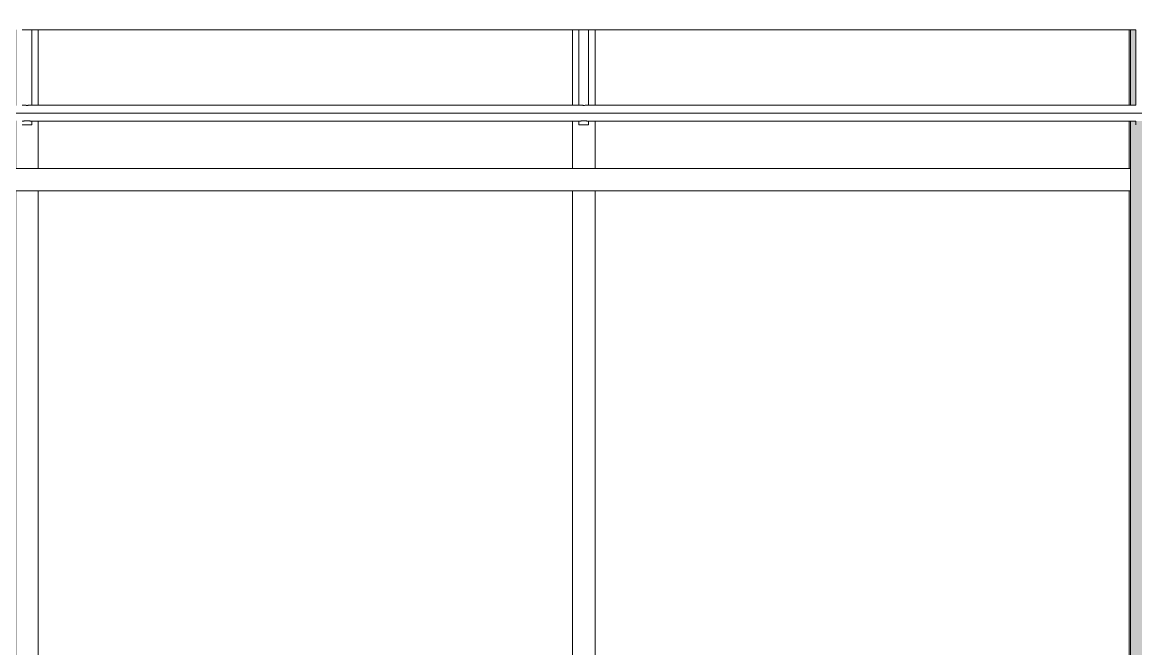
# Model space of a CAD drawing. Header units: metres. Extents: x -199 to 506, y -5 to 23.
# Drawn here: x -192.155 to -189.191, y 0.965 to 2.633 of the extents above; entities that cross this region are included whole.
import ezdxf

# ---------------------------------------------------------------- set-up
doc = ezdxf.new("R2010")
doc.units = ezdxf.units.M
for name, color, linetype, lineweight in [('06MUR', 8, 'Continuous', 9), ('26VENT', 144, 'Continuous', 5), ('54ESTRUCTURA', 1, 'Continuous', 9), ('54ESTRUCTURA-1', 152, 'Continuous', 9)]:
    doc.layers.add(name, color=color, linetype=linetype, lineweight=lineweight)

# ---------------------------------------------------------------- blocks, each defined once
blk = doc.blocks.new('Solar Shade-Aluminium-01 - Solar Shade-Aluminium-01-7044055-600rNorthElevEjeA Paint')
at = {"layer": '06MUR'}
for p, q in [((-192.1297, 2.6121), (-190.6729, 2.6121)), ((-192.1297, 2.4121), (-192.1297, 2.6121)), ((-190.6729, 2.6121), (-190.6729, 2.4121)), ((-190.6475, 2.6121), (-189.1906, 2.6121)), ((-190.6475, 2.4121), (-190.6475, 2.6121)), ((-189.1906, 2.6121), (-189.1906, 2.4121)), ((-190.6729, 2.4121), (-192.1297, 2.4121)), ((-189.1906, 2.4121), (-190.6475, 2.4121)), ((-195.0751, 2.3908), (-183.219, 2.3908)), ((-192.1551, 2.36), (-192.1297, 2.36)), ((-192.1297, 2.36), (-192.1551, 2.36)), ((-192.1297, 2.3695), (-190.6729, 2.3695)), ((-192.1297, 2.36), (-192.1297, 2.3695)), ((-190.6729, 2.3695), (-190.6729, 2.36)), ((-190.6729, 2.36), (-190.6475, 2.36)), ((-190.6475, 2.36), (-190.6729, 2.36)), ((-190.6475, 2.3695), (-189.1906, 2.3695)), ((-190.6475, 2.36), (-190.6475, 2.3695)), ((-189.1906, 2.3695), (-189.1906, 2.36))]:
    blk.add_line(p, q, dxfattribs=at)
for points, knots in [([(-192.1551, 2.6121), (-192.1551, 2.6121), (-192.155, 2.6121), (-192.1544, 2.6122), (-192.1535, 2.6122), (-192.1522, 2.6123), (-192.1506, 2.6124), (-192.1488, 2.6125), (-192.1468, 2.6126), (-192.1445, 2.6127), (-192.1423, 2.6127), (-192.1405, 2.6127), (-192.1387, 2.6126), (-192.1365, 2.6126), (-192.1342, 2.6124), (-192.1323, 2.6123), (-192.1303, 2.6122), (-192.1297, 2.6121), (-192.1297, 2.6121)], [0, 0, 0, 0, 0.055556, 0.111111, 0.166667, 0.222222, 0.277778, 0.333333, 0.388889, 0.444444, 0.513889, 0.548611, 0.583333, 0.652778, 0.722222, 0.791667, 0.861111, 1, 1, 1, 1]), ([(-190.6729, 2.6121), (-190.6729, 2.6121), (-190.6727, 2.6121), (-190.6722, 2.6122), (-190.6712, 2.6122), (-190.67, 2.6123), (-190.6684, 2.6124), (-190.6666, 2.6125), (-190.6645, 2.6126), (-190.6622, 2.6127), (-190.6601, 2.6127), (-190.6582, 2.6127), (-190.6565, 2.6126), (-190.6543, 2.6126), (-190.652, 2.6124), (-190.65, 2.6123), (-190.6481, 2.6122), (-190.6475, 2.6121), (-190.6475, 2.6121)], [0, 0, 0, 0, 0.055556, 0.111111, 0.166667, 0.222222, 0.277778, 0.333333, 0.388889, 0.444444, 0.513889, 0.548611, 0.583333, 0.652778, 0.722222, 0.791667, 0.861111, 1, 1, 1, 1]), ([(-192.1297, 2.4121), (-192.1297, 2.4121), (-192.1301, 2.4121), (-192.1314, 2.412), (-192.1326, 2.4119), (-192.1342, 2.4118), (-192.136, 2.4117), (-192.1381, 2.4116), (-192.1404, 2.4115), (-192.1425, 2.4115), (-192.1444, 2.4115), (-192.1462, 2.4116), (-192.1484, 2.4116), (-192.1506, 2.4118), (-192.1526, 2.4119), (-192.1545, 2.412), (-192.1551, 2.4121), (-192.1551, 2.4121)], [0, 0, 0, 0, 0.111111, 0.166667, 0.222222, 0.277778, 0.333333, 0.388889, 0.444444, 0.513889, 0.548611, 0.583333, 0.652778, 0.722222, 0.791667, 0.861111, 1, 1, 1, 1]), ([(-190.6475, 2.4121), (-190.6475, 2.4121), (-190.6479, 2.4121), (-190.6491, 2.412), (-190.6504, 2.4119), (-190.652, 2.4118), (-190.6538, 2.4117), (-190.6558, 2.4116), (-190.6581, 2.4115), (-190.6603, 2.4115), (-190.6621, 2.4115), (-190.6639, 2.4116), (-190.6661, 2.4116), (-190.6684, 2.4118), (-190.6703, 2.4119), (-190.6723, 2.412), (-190.6729, 2.4121), (-190.6729, 2.4121)], [0, 0, 0, 0, 0.111111, 0.166667, 0.222222, 0.277778, 0.333333, 0.388889, 0.444444, 0.513889, 0.548611, 0.583333, 0.652778, 0.722222, 0.791667, 0.861111, 1, 1, 1, 1]), ([(-192.1551, 2.3695), (-192.1551, 2.3695), (-192.155, 2.3695), (-192.1544, 2.3695), (-192.1535, 2.3696), (-192.1522, 2.3697), (-192.1506, 2.3698), (-192.1488, 2.3699), (-192.1468, 2.37), (-192.1445, 2.37), (-192.1423, 2.37), (-192.1405, 2.37), (-192.1387, 2.37), (-192.1365, 2.3699), (-192.1342, 2.3698), (-192.1323, 2.3697), (-192.1303, 2.3695), (-192.1297, 2.3695), (-192.1297, 2.3695)], [0, 0, 0, 0, 0.055556, 0.111111, 0.166667, 0.222222, 0.277778, 0.333333, 0.388889, 0.444444, 0.513889, 0.548611, 0.583333, 0.652778, 0.722222, 0.791667, 0.861111, 1, 1, 1, 1]), ([(-192.1402, 2.37), (-192.1411, 2.37), (-192.1425, 2.37), (-192.144, 2.37), (-192.1445, 2.37), (-192.1446, 2.37)], [0.4444444, 0.4444444, 0.4444444, 0.4444444, 0.5138889, 0.5486111, 0.5555556, 0.5555556, 0.5555556, 0.5555556]), ([(-190.6729, 2.3695), (-190.6729, 2.3695), (-190.6727, 2.3695), (-190.6722, 2.3695), (-190.6712, 2.3696), (-190.67, 2.3697), (-190.6684, 2.3698), (-190.6666, 2.3699), (-190.6645, 2.37), (-190.6622, 2.37), (-190.6601, 2.37), (-190.6582, 2.37), (-190.6565, 2.37), (-190.6543, 2.3699), (-190.652, 2.3698), (-190.65, 2.3697), (-190.6481, 2.3695), (-190.6475, 2.3695), (-190.6475, 2.3695)], [0, 0, 0, 0, 0.055556, 0.111111, 0.166667, 0.222222, 0.277778, 0.333333, 0.388889, 0.444444, 0.513889, 0.548611, 0.583333, 0.652778, 0.722222, 0.791667, 0.861111, 1, 1, 1, 1]), ([(-190.658, 2.37), (-190.6589, 2.37), (-190.6603, 2.37), (-190.6618, 2.37), (-190.6623, 2.37), (-190.6624, 2.37)], [0.4444444, 0.4444444, 0.4444444, 0.4444444, 0.5138889, 0.5486111, 0.5555556, 0.5555556, 0.5555556, 0.5555556])]:
    blk.add_open_spline(points, degree=3, knots=knots, dxfattribs=at)
blk = doc.blocks.new('Rectangular Mullion - 60x167-7050110-600rNorthElevEjeA Paint')
at = {"layer": '26VENT'}
for p, q in [((-189.2079, 2.1836), (-189.2079, 0.6063)), ((-189.2079, 0.15), (-189.2079, 0.11))]:
    blk.add_line(p, q, dxfattribs=at)
blk = doc.blocks.new('Rectangular Mullion - 60x167-7050111-600rNorthElevEjeA Paint')
at = {"layer": '26VENT'}
for p, q in [((-189.2079, 2.6127), (-189.2079, 2.4115)), ((-189.2079, 2.37), (-189.2079, 2.2436))]:
    blk.add_line(p, q, dxfattribs=at)
blk = doc.blocks.new('Rectangular Mullion - 60x167-V17-600rNorthElevEjeA Paint')
at = {"layer": '26VENT'}
for p, q in [((-186.2135, 2.2436), (-187.6957, 2.2436)), ((-187.6957, 2.1836), (-186.2135, 2.1836))]:
    blk.add_line(p, q, dxfattribs=at)
blk = doc.blocks.new('Rectangular Mullion - 60x167-V24-600rNorthElevEjeA Paint')
at = {"layer": '26VENT'}
for p, q in [((-189.2046, 2.2436), (-190.6602, 2.2436)), ((-190.6602, 2.1836), (-189.2046, 2.1836))]:
    blk.add_line(p, q, dxfattribs=at)
blk = doc.blocks.new('Rectangular Mullion - 60x167-V18-600rNorthElevEjeA Paint')
at = {"layer": '26VENT'}
for p, q in [((-187.7257, 2.1836), (-187.6657, 2.1836)), ((-187.7257, 2.1836), (-187.7257, 0.11)), ((-187.6657, 0.11), (-187.6657, 2.1836)), ((-187.6657, 0.11), (-187.7257, 0.11))]:
    blk.add_line(p, q, dxfattribs=at)
blk = doc.blocks.new('Rectangular Mullion - 60x167-V25-600rNorthElevEjeA Paint')
at = {"layer": '26VENT'}
for p, q in [((-190.6902, 2.6127), (-190.6902, 2.4115)), ((-190.6302, 2.4115), (-190.6302, 2.6127)), ((-190.6902, 2.37), (-190.6902, 2.2436)), ((-190.6302, 2.2436), (-190.6302, 2.37)), ((-190.6302, 2.2436), (-190.6902, 2.2436))]:
    blk.add_line(p, q, dxfattribs=at)
blk = doc.blocks.new('Rectangular Mullion - 60x167-V26-600rNorthElevEjeA Paint')
at = {"layer": '26VENT'}
for p, q in [((-192.1724, 2.6127), (-192.1724, 2.4115)), ((-192.1124, 2.4115), (-192.1124, 2.6127)), ((-192.1724, 2.3701), (-192.1724, 2.2436)), ((-192.1124, 2.2436), (-192.1124, 2.37)), ((-192.1124, 2.2436), (-192.1724, 2.2436))]:
    blk.add_line(p, q, dxfattribs=at)
blk = doc.blocks.new('Rectangular Mullion - 60x167-7715940-600rNorthElevEjeA Paint')
at = {"layer": '26VENT'}
for p, q in [((-193.5947, 2.1836), (-193.5947, 2.2436)), ((-192.1424, 2.2436), (-193.5947, 2.2436)), ((-193.5947, 2.1836), (-192.1424, 2.1836))]:
    blk.add_line(p, q, dxfattribs=at)

msp = doc.modelspace()

# ---------------------------------------------------------------- hatches: boundary and pattern name
at = {"layer": '54ESTRUCTURA-1'}
h = msp.add_hatch(color=256, dxfattribs=at)
h.paths.add_polyline_path([(-189.1341, 0), (-188.976, 0), (-188.976, 2.3695), (-189.2046, 2.3695), (-189.2043, 0.6064), (-189.1928, 0.6028), (-189.1818, 0.5919), (-189.1778, 0.5742), (-189.1786, 0.172), (-189.1822, 0.1642), (-189.2046, 0.147), (-189.2046, 0), (-189.1547, 0)])
h.paths.add_polyline_path([(-189.2046, 0.3155), (-189.1962, 0.3205), (-189.2003, 0.3201), (-189.2046, 0.3159)])
h.paths.add_polyline_path([(-189.1912, 0.5793), (-189.1989, 0.5902), (-189.196, 0.5842), (-189.1932, 0.5813)])
h.paths.add_polyline_path([(-189.1652, 2.4121), (-188.976, 2.4121), (-188.976, 2.6121), (-189.1652, 2.6121), (-189.1652, 2.4747)])
h.paths.add_polyline_path([(-189.1906, 2.4121), (-189.1906, 2.6121), (-189.2046, 2.6121), (-189.2034, 2.4121), (-189.1989, 2.4121)])
h.paths.add_polyline_path([(-189.1272, 2.6547), (-188.976, 2.6547), (-188.976, 2.8547), (-189.1652, 2.8547), (-189.1652, 2.6547), (-189.1341, 2.6547)])
h.paths.add_polyline_path([(-189.2032, 2.6547), (-189.1906, 2.6547), (-189.1906, 2.8547), (-189.2046, 2.8547), (-189.2046, 2.6547)])
h.paths.add_polyline_path([(-189.128, 2.8974), (-188.976, 2.8974), (-188.976, 3.0974), (-189.1652, 3.0974), (-189.1619, 2.8974), (-189.1341, 2.8974)])
h.paths.add_polyline_path([(-189.1906, 2.8974), (-189.1906, 3.0974), (-189.2046, 3.0974), (-189.2031, 2.8974), (-189.1989, 2.8974)])
h.paths.add_polyline_path([(-189.1288, 3.14), (-188.976, 3.14), (-188.976, 3.34), (-189.151, 3.34), (-189.151, 3.332), (-189.1652, 3.332), (-189.1625, 3.14), (-189.1341, 3.14)])
h.paths.add_polyline_path([(-189.1906, 3.14), (-189.1906, 3.332), (-189.2046, 3.332), (-189.203, 3.14), (-189.1989, 3.14)])

# ---------------------------------------------------------------- linework, layer by layer
at = {"layer": '54ESTRUCTURA'}
for p, q in [((-189.2046, 2.6127), (-189.2046, 2.4115)), ((-189.2046, 2.37), (-189.2046, 0.6064))]:
    msp.add_line(p, q, dxfattribs=at)

# ---------------------------------------------------------------- block references
at = {"layer": '06MUR'}
msp.add_blockref('Solar Shade-Aluminium-01 - Solar Shade-Aluminium-01-7044055-600rNorthElevEjeA Paint', (0, 0), dxfattribs=at)
at = {"layer": '26VENT'}
for name, p in [('Rectangular Mullion - 60x167-V26-600rNorthElevEjeA Paint', (0, 0)), ('Rectangular Mullion - 60x167-V25-600rNorthElevEjeA Paint', (0, 0)), ('Rectangular Mullion - 60x167-7050111-600rNorthElevEjeA Paint', (0, 0)), ('Rectangular Mullion - 60x167-7715940-600rNorthElevEjeA Paint', (0, 0)), ('Rectangular Mullion - 60x167-V17-600rNorthElevEjeA Paint', (-4.4467, 0)), ('Rectangular Mullion - 60x167-V24-600rNorthElevEjeA Paint', (0, 0)), ('Rectangular Mullion - 60x167-V18-600rNorthElevEjeA Paint', (-4.4467, 0)), ('Rectangular Mullion - 60x167-V18-600rNorthElevEjeA Paint', (-2.9645, 0)), ('Rectangular Mullion - 60x167-7050110-600rNorthElevEjeA Paint', (0, 0))]:
    msp.add_blockref(name, p, dxfattribs=at)

doc.saveas('drawing.dxf')
